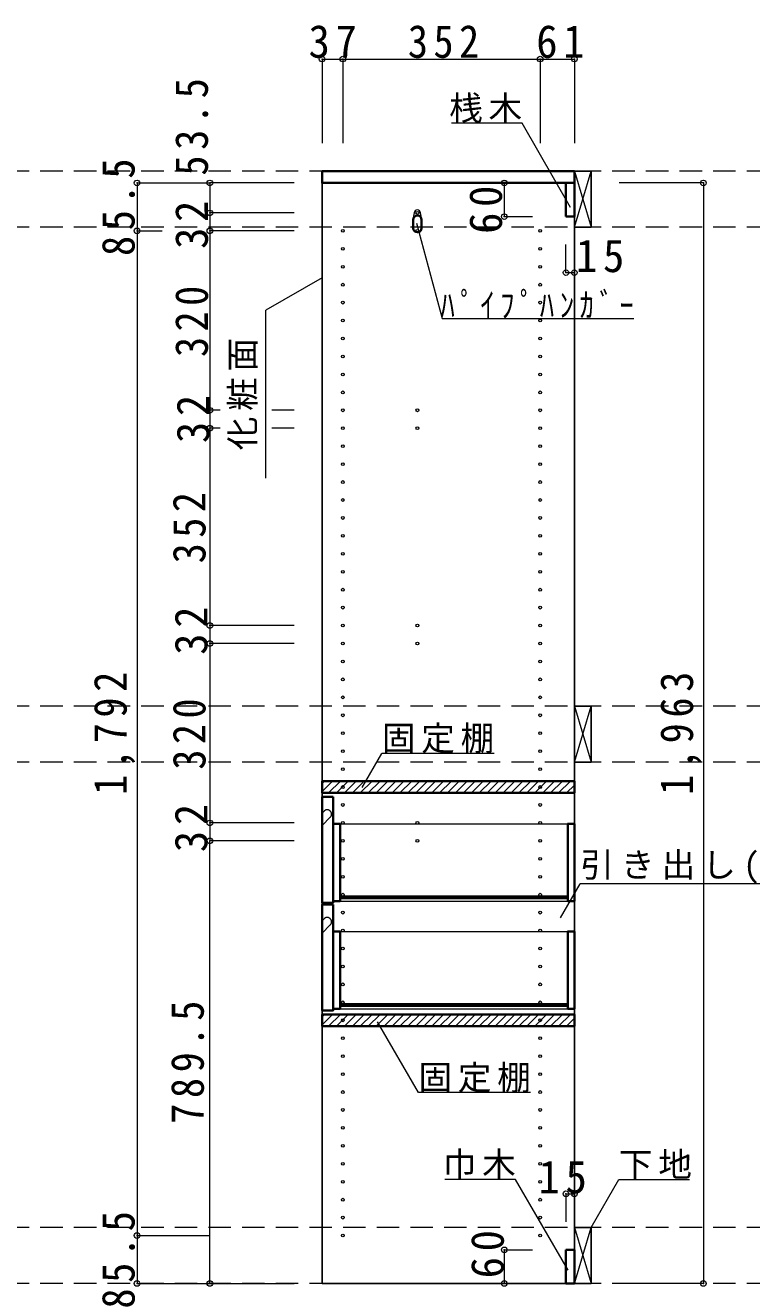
# Model space of a CAD drawing. Units: millimetres at full size, sheet at 1:20. Extents: x -3922 to 3878, y -2932 to 2722.
# Drawn here: x 462 to 1758, y -1724 to 533 of the extents above; entities that cross this region are included whole.
import ezdxf

# ---------------------------------------------------------------- set-up
doc = ezdxf.new("R2010")
doc.units = ezdxf.units.MM
doc.header["$LTSCALE"] = 20
doc.header["$PDMODE"] = 32
doc.header["$PDSIZE"] = 10
doc.linetypes.add('DASHED1', pattern=[1.8, 1.2, -0.6])
doc.linetypes.add('DASHED2', pattern=[3, 2, -1])
for name, color, linetype, lineweight in [('0-2', 2, 'Continuous', 35), ('0-3_固定棚', 3, 'Continuous', 25), ('0-5_側板', 4, 'Continuous', 9), ('0-6_パイプハンガー', 4, 'Continuous', 9), ('0-7_桟木・巾木', 2, 'Continuous', 35), ('0-8', 7, 'Continuous', 18), ('0-A_文字', 7, 'Continuous', 18), ('0-B_寸法', 7, 'Continuous', 9), ('0-C_ハッチ', 4, 'Continuous', 9)]:
    doc.layers.add(name, color=color, linetype=linetype, lineweight=lineweight)
doc.styles.add('ＭＳ ゴシック', font='')
doc.styles.get('ＭＳ ゴシック').set_extended_font_data('MS Gothic')

msp = doc.modelspace()

# ---------------------------------------------------------------- linework, layer by layer
at = {"layer": '0-2'}
for p, q in [((991.58, 272.73), (1441.58, 272.73)), ((1441.58, 272.73), (1441.58, 251.73))]:
    msp.add_line(p, q, dxfattribs=at)
msp.add_lwpolyline([(1441.58, 251.73), (991.58, 251.73), (991.58, 272.73)], dxfattribs=at)
at = {"layer": '0-3_固定棚', "color": 2, "lineweight": 35}
for p, q in [((991.58, -815.27), (1441.58, -815.27)), ((991.58, -815.27), (991.58, -836.27)), ((1441.58, -815.27), (1441.58, -836.27)), ((991.58, -836.27), (1441.58, -836.27)), ((991.58, -1231.27), (1441.58, -1231.27)), ((991.58, -1231.27), (991.58, -1252.27)), ((1441.58, -1231.27), (1441.58, -1252.27)), ((991.58, -1252.27), (1441.58, -1252.27))]:
    msp.add_line(p, q, dxfattribs=at)
at = {"layer": '0-5_側板', "color": 3, "lineweight": 25}
for p, q in [((1441.58, 251.73), (991.58, 251.73)), ((1441.58, -1711.27), (1441.58, 251.73))]:
    msp.add_line(p, q, dxfattribs=at)
msp.add_lwpolyline([(991.58, 251.73), (991.58, -1711.27), (1441.58, -1711.27)], dxfattribs=at)
at = {"layer": '0-5_側板'}
for centre in [(1161.58, 198.23), (1028.58, 166.23), (1161.58, 166.23), (1380.58, 166.23), (1028.58, 134.23), (1380.58, 134.23), (1028.58, 102.23), (1380.58, 102.23), (1028.58, 70.23), (1380.58, 70.23), (1028.58, 38.23), (1380.58, 38.23), (1028.58, 6.23), (1380.58, 6.23), (1028.58, -25.77), (1380.58, -25.77), (1028.58, -57.77), (1380.58, -57.77), (1028.58, -89.77), (1380.58, -89.77), (1028.58, -121.77), (1380.58, -121.77), (1028.58, -153.77), (1161.58, -153.77), (1380.58, -153.77), (1028.58, -185.77), (1161.58, -185.77), (1380.58, -185.77), (1028.58, -217.77), (1380.58, -217.77), (1028.58, -249.77), (1380.58, -249.77), (1028.58, -281.77), (1380.58, -281.77), (1028.58, -313.77), (1380.58, -313.77), (1028.58, -345.77), (1380.58, -345.77), (1028.58, -377.77), (1380.58, -377.77), (1028.58, -409.77), (1380.58, -409.77), (1028.58, -441.77), (1380.58, -441.77), (1028.58, -473.77), (1380.58, -473.77), (1028.58, -505.77), (1380.58, -505.77), (1028.58, -537.77), (1161.58, -537.77), (1380.58, -537.77), (1028.58, -569.77), (1161.58, -569.77), (1380.58, -569.77), (1028.58, -601.77), (1380.58, -601.77), (1028.58, -633.77), (1380.58, -633.77), (1028.58, -665.77), (1380.58, -665.77), (1028.58, -697.77), (1380.58, -697.77), (1028.58, -729.77), (1380.58, -729.77), (1028.58, -761.77), (1380.58, -761.77), (1028.58, -793.77), (1380.58, -793.77), (1028.58, -825.77), (1380.58, -825.77), (1028.58, -857.77), (1380.58, -857.77), (1028.58, -889.77), (1161.58, -889.77), (1380.58, -889.77), (1028.58, -921.77), (1161.58, -921.77), (1380.58, -921.77), (1028.58, -953.77), (1380.58, -953.77), (1028.58, -985.77), (1380.58, -985.77), (1028.58, -1017.77), (1380.58, -1017.77), (1028.58, -1049.77), (1380.58, -1049.77), (1028.58, -1081.77), (1380.58, -1081.77), (1028.58, -1113.77), (1380.58, -1113.77), (1028.58, -1145.77), (1380.58, -1145.77), (1028.58, -1177.77), (1380.58, -1177.77), (1028.58, -1209.77), (1380.58, -1209.77), (1028.58, -1241.77), (1380.58, -1241.77), (1028.58, -1273.77), (1380.58, -1273.77), (1028.58, -1305.77), (1380.58, -1305.77), (1028.58, -1337.77), (1380.58, -1337.77), (1028.58, -1369.77), (1380.58, -1369.77), (1028.58, -1401.77), (1380.58, -1401.77), (1028.58, -1433.77), (1380.58, -1433.77), (1028.58, -1465.77), (1380.58, -1465.77), (1028.58, -1497.77), (1380.58, -1497.77), (1028.58, -1529.77), (1380.58, -1529.77), (1028.58, -1561.77), (1380.58, -1561.77), (1028.58, -1593.77), (1380.58, -1593.77), (1028.58, -1625.77), (1380.58, -1625.77)]:
    msp.add_circle(centre, 2.5, dxfattribs=at)
at = {"layer": '0-6_パイプハンガー', "color": 2, "lineweight": 35}
for p, q in [((1154.08, 186.23), (1154.08, 171.23)), ((1169.08, 186.23), (1169.08, 171.23))]:
    msp.add_line(p, q, dxfattribs=at)
at = {"layer": '0-6_パイプハンガー', "color": 7, "lineweight": 18}
for centre, radius, start, end in [((1161.58, 198.23), 5.5, 0, 180), ((1200.18, 184.72), 46.13, 162.96035, 178.115), ((1122.97, 184.72), 46.13, 1.885, 17.03965)]:
    msp.add_arc(centre, radius, start, end, dxfattribs=at)
at = {"layer": '0-6_パイプハンガー', "color": 2, "lineweight": 35}
for centre, start, end in [((1161.58, 186.23), 0, 180), ((1161.58, 171.23), 180, 0)]:
    msp.add_arc(centre, 7.5, start, end, dxfattribs=at)
at = {"layer": '0-7_桟木・巾木'}
for p, q in [((1441.58, 251.73), (1426.58, 251.73)), ((1426.58, 191.73), (1426.58, 251.73)), ((1441.58, 251.73), (1441.58, 191.73)), ((1426.58, -1651.27), (1441.58, -1651.27)), ((1441.58, -1651.27), (1441.58, -1711.27))]:
    msp.add_line(p, q, dxfattribs=at)
for points in [[(1441.58, 191.73), (1430.08, 191.73), (1426.58, 191.73)], [(1441.58, -1711.27), (1426.58, -1711.27), (1426.58, -1651.27)]]:
    msp.add_lwpolyline(points, dxfattribs=at)
at = {"layer": '0-8', "color": 3, "lineweight": 25}
for p, q in [((1441.58, 272.73), (1441.58, 172.73)), ((1471.58, 272.73), (1441.58, 272.73)), ((1471.58, 172.73), (1471.58, 272.73)), ((1441.58, 172.73), (1471.58, 172.73)), ((1441.58, -681.27), (1441.58, -781.27)), ((1471.58, -681.27), (1441.58, -681.27)), ((1471.58, -781.27), (1471.58, -681.27)), ((1441.58, -781.27), (1471.58, -781.27)), ((1441.58, -1611.27), (1441.58, -1711.27)), ((1471.58, -1611.27), (1441.58, -1611.27)), ((1471.58, -1711.27), (1471.58, -1611.27)), ((1441.58, -1711.27), (1471.58, -1711.27))]:
    msp.add_line(p, q, dxfattribs=at)
at = {"layer": '0-8'}
for p, q in [((1441.58, 172.73), (1471.58, 272.73)), ((1441.58, 272.73), (1471.58, 172.73)), ((1441.58, -781.27), (1471.58, -681.27)), ((1441.58, -681.27), (1471.58, -781.27)), ((1023.58, -891.27), (1429.58, -891.27)), ((1023.58, -1029.27), (1429.58, -1029.27)), ((1023.58, -1083.27), (1429.42, -1083.27)), ((1023.58, -1221.27), (1429.58, -1221.27)), ((1441.58, -1711.27), (1471.58, -1611.27)), ((1441.58, -1611.27), (1471.58, -1711.27))]:
    msp.add_line(p, q, dxfattribs=at)
at = {"layer": '0-8', "color": 2, "lineweight": 35}
for p, q in [((991.58, -843.27), (1011.58, -843.27)), ((991.58, -1032.27), (991.58, -843.27)), ((1023.58, -891.27), (1011.58, -891.27)), ((1023.58, -1029.27), (1023.58, -891.27)), ((1429.42, -891.27), (1441.58, -891.27)), ((1429.58, -891.27), (1429.58, -1029.27)), ((1441.58, -891.27), (1441.58, -1029.27)), ((991.58, -1035.27), (1011.58, -1035.27)), ((991.58, -1224.27), (991.58, -1035.27)), ((1011.58, -1029.27), (1023.58, -1029.27)), ((1023.58, -1021.27), (1429.58, -1021.27)), ((1023.58, -1024.27), (1429.58, -1024.27)), ((1429.58, -1029.27), (1441.58, -1029.27)), ((1023.58, -1083.27), (1011.58, -1083.27)), ((1023.58, -1221.27), (1023.58, -1083.27)), ((1429.58, -1083.27), (1429.58, -1221.27)), ((1023.58, -1213.27), (1429.58, -1213.27)), ((1023.58, -1216.27), (1429.58, -1216.27)), ((1011.58, -1221.27), (1023.58, -1221.27)), ((1429.58, -1221.27), (1441.58, -1221.27))]:
    msp.add_line(p, q, dxfattribs=at)
at = {"layer": '0-8', "linetype": 'DASHED1'}
for p, q in [((995.28, -868.57), (991.58, -872.27)), ((1006.28, -879.57), (991.58, -894.27)), ((1429.42, -891.27), (1441.58, -891.27)), ((995.28, -1060.57), (991.58, -1064.27)), ((1006.28, -1071.57), (991.58, -1086.27)), ((1429.42, -1083.27), (1441.58, -1083.27))]:
    msp.add_line(p, q, dxfattribs=at)
at = {"layer": '0-8', "color": 2, "lineweight": 35}
for points in [[(991.58, -1032.27), (1011.58, -1032.27), (1011.58, -843.27)], [(991.58, -1224.27), (1011.58, -1224.27), (1011.58, -1035.27)], [(1429.42, -1083.27), (1441.58, -1083.27), (1441.58, -1221.27)]]:
    msp.add_lwpolyline(points, dxfattribs=at)
at = {"layer": '0-8', "linetype": 'DASHED1'}
for centre in [(1000.78, -874.07), (1000.78, -1066.07)]:
    msp.add_arc(centre, 7.8, 315, 135, dxfattribs=at)
at = {"layer": '0-A_文字'}
for p, q in [((1159.98, 179.76), (1205.52, 9.81)), ((991.58, 82.66), (891.58, 24.93)), ((891.58, -275.07), (891.58, 24.93)), ((1205.52, 9.81), (1547.85, 9.81)), ((1063.23, -826.33), (1098.25, -765.68)), ((1298.25, -765.68), (1098.25, -765.68)), ((1416.93, -1058.82), (1451.95, -998.17)), ((1966.03, -998.17), (1451.95, -998.17)), ((1336.8, -1525.68), (1210.77, -1525.68)), ((1430.18, -1687.41), (1336.8, -1525.68))]:
    msp.add_line(p, q, dxfattribs=at)
for points in [[(1434.9, 208.2), (1348.23, 358.32), (1222.2, 358.32)], [(1363.47, -1370.83), (1163.47, -1370.83), (1090.74, -1244.85)], [(1471.58, -1611.27), (1520.99, -1525.68), (1647.02, -1525.68)]]:
    msp.add_lwpolyline(points, dxfattribs=at)
at = {"layer": '0-B_寸法', "color": 4}
for p, q in [((991.58, 472.73), (991.58, 322.73)), ((991.58, 472.73), (1441.58, 472.73)), ((1028.58, 472.73), (1028.58, 322.73)), ((1380.58, 472.73), (1380.58, 322.73)), ((1441.58, 472.73), (1441.58, 322.73)), ((661.58, 251.73), (661.58, -1711.27)), ((661.58, 251.73), (791.58, 251.73)), ((791.58, 251.73), (791.58, 198.23)), ((941.58, 251.73), (791.58, 251.73)), ((1316.58, 251.73), (1316.58, 191.73)), ((1316.58, 251.73), (1366.58, 251.73)), ((1671.58, 251.73), (1521.58, 251.73)), ((1671.58, 251.73), (1671.58, -1711.27)), ((791.58, 198.23), (791.58, 166.23)), ((941.58, 198.23), (791.58, 198.23)), ((1316.58, 191.73), (1366.58, 191.73)), ((661.58, 166.23), (706.59, 166.23)), ((791.58, 166.23), (791.58, -153.77)), ((941.58, 166.23), (791.58, 166.23)), ((1426.58, 91.73), (1426.58, 141.73)), ((1441.58, 91.73), (1441.58, 141.73)), ((1426.58, 91.73), (1441.58, 91.73)), ((791.58, -153.77), (791.58, -185.77)), ((810.07, -153.77), (791.58, -153.77)), ((941.58, -153.77), (901.83, -153.77)), ((791.58, -185.77), (791.58, -537.77)), ((810.07, -185.77), (791.58, -185.77)), ((941.58, -185.77), (901.83, -185.77)), ((791.58, -537.77), (791.58, -569.77)), ((941.58, -537.77), (791.58, -537.77)), ((791.58, -569.77), (791.58, -889.77)), ((941.58, -569.77), (791.58, -569.77)), ((791.58, -889.77), (791.58, -921.77)), ((941.58, -889.77), (791.58, -889.77)), ((941.58, -921.77), (791.58, -921.77)), ((791.58, -1711.27), (791.58, -921.77)), ((1426.58, -1551.27), (1441.58, -1551.27)), ((1426.58, -1551.27), (1426.58, -1601.27)), ((1441.58, -1551.27), (1441.58, -1601.27)), ((661.58, -1625.77), (791.58, -1625.77)), ((1316.58, -1651.27), (1316.58, -1711.27)), ((1316.58, -1651.27), (1366.58, -1651.27)), ((661.58, -1711.27), (791.58, -1711.27)), ((791.58, -1711.27), (941.58, -1711.27)), ((1316.58, -1711.27), (1366.58, -1711.27)), ((1671.58, -1711.27), (1521.58, -1711.27))]:
    msp.add_line(p, q, dxfattribs=at)
at = {"layer": '0-B_寸法', "color": 4, "linetype": 'DASHED2'}
for p, q in [((2869.13, 272.73), (-2737.42, 272.73)), ((2869.13, 172.73), (-2737.42, 172.73)), ((2869.13, -681.27), (-2737.42, -681.27)), ((2869.13, -781.27), (-2737.42, -781.27)), ((2869.13, -1611.27), (-2737.42, -1611.27)), ((2869.13, -1711.27), (-2737.42, -1711.27))]:
    msp.add_line(p, q, dxfattribs=at)
at = {"layer": '0-B_寸法'}
for p in [(991.58, 472.73), (1028.58, 472.73), (1380.58, 472.73), (1441.58, 472.73), (661.58, 251.73), (791.58, 251.73), (1316.58, 251.73), (1671.58, 251.73), (791.58, 198.23), (1316.58, 191.73), (661.58, 166.23), (791.58, 166.23), (1426.58, 91.73), (1441.58, 91.73), (791.58, -153.77), (791.58, -185.77), (791.58, -537.77), (791.58, -569.77), (791.58, -889.77), (791.58, -921.77), (1426.58, -1551.27), (1441.58, -1551.27), (661.58, -1625.77), (1316.58, -1651.27), (661.58, -1711.27), (791.58, -1711.27), (1316.58, -1711.27), (1671.58, -1711.27)]:
    msp.add_point(p, dxfattribs=at)
at = {"layer": '0-C_ハッチ'}
for p, q in [((991.58, -833.79), (1010.1, -815.27)), ((991.58, -819.65), (995.96, -815.27)), ((1003.25, -836.27), (1024.25, -815.27)), ((1017.39, -836.27), (1038.39, -815.27)), ((1031.53, -836.27), (1052.53, -815.27)), ((1045.67, -836.27), (1066.67, -815.27)), ((1059.82, -836.27), (1080.82, -815.27)), ((1073.96, -836.27), (1094.96, -815.27)), ((1088.1, -836.27), (1109.1, -815.27)), ((1102.24, -836.27), (1123.24, -815.27)), ((1116.38, -836.27), (1137.38, -815.27)), ((1130.53, -836.27), (1151.53, -815.27)), ((1144.67, -836.27), (1165.67, -815.27)), ((1158.81, -836.27), (1179.81, -815.27)), ((1172.95, -836.27), (1193.95, -815.27)), ((1187.09, -836.27), (1208.09, -815.27)), ((1201.24, -836.27), (1222.24, -815.27)), ((1215.38, -836.27), (1236.38, -815.27)), ((1229.52, -836.27), (1250.52, -815.27)), ((1243.66, -836.27), (1264.66, -815.27)), ((1257.8, -836.27), (1278.8, -815.27)), ((1271.95, -836.27), (1292.95, -815.27)), ((1286.09, -836.27), (1307.09, -815.27)), ((1300.23, -836.27), (1321.23, -815.27)), ((1314.37, -836.27), (1335.37, -815.27)), ((1328.52, -836.27), (1349.52, -815.27)), ((1342.66, -836.27), (1363.66, -815.27)), ((1356.8, -836.27), (1377.8, -815.27)), ((1370.94, -836.27), (1391.94, -815.27)), ((1385.08, -836.27), (1406.08, -815.27)), ((1399.23, -836.27), (1420.23, -815.27)), ((1413.37, -836.27), (1434.37, -815.27)), ((1427.51, -836.27), (1441.58, -822.2)), ((991.58, -1249.79), (1010.1, -1231.27)), ((991.58, -1235.65), (995.96, -1231.27)), ((1003.25, -1252.27), (1024.25, -1231.27)), ((1017.39, -1252.27), (1038.39, -1231.27)), ((1031.53, -1252.27), (1052.53, -1231.27)), ((1045.67, -1252.27), (1066.67, -1231.27)), ((1059.82, -1252.27), (1080.82, -1231.27)), ((1073.96, -1252.27), (1094.96, -1231.27)), ((1088.1, -1252.27), (1109.1, -1231.27)), ((1102.24, -1252.27), (1123.24, -1231.27)), ((1116.38, -1252.27), (1137.38, -1231.27)), ((1130.53, -1252.27), (1151.53, -1231.27)), ((1144.67, -1252.27), (1165.67, -1231.27)), ((1158.81, -1252.27), (1179.81, -1231.27)), ((1172.95, -1252.27), (1193.95, -1231.27)), ((1187.09, -1252.27), (1208.09, -1231.27)), ((1201.24, -1252.27), (1222.24, -1231.27)), ((1215.38, -1252.27), (1236.38, -1231.27)), ((1229.52, -1252.27), (1250.52, -1231.27)), ((1243.66, -1252.27), (1264.66, -1231.27)), ((1257.8, -1252.27), (1278.8, -1231.27)), ((1271.95, -1252.27), (1292.95, -1231.27)), ((1286.09, -1252.27), (1307.09, -1231.27)), ((1300.23, -1252.27), (1321.23, -1231.27)), ((1314.37, -1252.27), (1335.37, -1231.27)), ((1328.52, -1252.27), (1349.52, -1231.27)), ((1342.66, -1252.27), (1363.66, -1231.27)), ((1356.8, -1252.27), (1377.8, -1231.27)), ((1370.94, -1252.27), (1391.94, -1231.27)), ((1385.08, -1252.27), (1406.08, -1231.27)), ((1399.23, -1252.27), (1420.23, -1231.27)), ((1413.37, -1252.27), (1434.37, -1231.27)), ((1427.51, -1252.27), (1441.58, -1238.2))]:
    msp.add_line(p, q, dxfattribs=at)

# ---------------------------------------------------------------- texts
at = {"layer": '0-A_文字', "char_height": 43.99, "attachment_point": 7, "style": 'ＭＳ ゴシック'}
for s, insert in [('\\T1.17;桟木', (1218.23, 358.32)), ('\\T1.39;\\W0.85;ﾊﾟｲﾌﾟﾊﾝｶﾞｰ', (1202.85, 9.81)), ('\\T1.17;固定棚', (1098.25, -765.68)), ('\\T1.21;引き出し(深)2段', (1451.95, -998.17)), ('\\T1.17;固定棚', (1163.47, -1370.83)), ('\\T1.17;巾木', (1206.8, -1525.68)), ('\\T1.17;下地', (1520.99, -1525.68))]:
    msp.add_mtext(s, dxfattribs=dict(at, insert=insert))
at = {"layer": '0-A_文字', "insert": (876.58, -225.07), "char_height": 43.99, "attachment_point": 7, "rotation": 90, "style": 'ＭＳ ゴシック'}
msp.add_mtext('\\T1.17;化粧面', dxfattribs=at)
at = {"layer": '0-B_寸法', "char_height": 58.65, "attachment_point": 7, "style": 'ＭＳ ゴシック'}
for s, insert in [('\\T1.27;\\W0.95;37', (967.58, 473.94)), ('\\T1.27;\\W0.9;352', (1144.58, 473.94)), ('\\T1.27;\\W0.95;61', (1373.58, 473.94)), ('\\T1.27;\\W0.95;15', (1444.47, 91.73)), ('\\T1.27;\\W0.95;15', (1377.73, -1551.27))]:
    msp.add_mtext(s, dxfattribs=dict(at, insert=insert))
at = {"layer": '0-B_寸法', "char_height": 58.65, "attachment_point": 7, "rotation": 90, "style": 'ＭＳ ゴシック'}
for s, insert in [('\\T1.28;\\W0.9;53.5', (788.96, 264.81)), ('\\T1.28;\\W0.9;85.5', (658.26, 121.48)), ('\\T1.27;\\W0.95;60', (1313.38, 160.86)), ('\\T1.27;\\W0.95;32', (788.96, 134.1)), ('\\T1.27;\\W0.9;320', (788.96, -58.77)), ('\\T1.27;\\W0.95;32', (791.58, -212.27)), ('\\T1.27;\\W0.9;352', (784.67, -426.77)), ('\\T1.27;\\W0.95;32', (788.07, -589.89)), ('\\T1.28;\\W0.9;1,792', (658.26, -839.77)), ('\\T1.28;\\W0.9;1,963', (1668.26, -839.77)), ('\\T1.27;\\W0.9;320', (784.67, -794.77)), ('\\T1.27;\\W0.95;32', (788.07, -941.89)), ('\\T1.28;\\W0.9;789.5', (781.58, -1426.52)), ('\\T1.28;\\W0.9;85.5', (658.26, -1756.02)), ('\\T1.27;\\W0.95;60', (1316.58, -1702.05))]:
    msp.add_mtext(s, dxfattribs=dict(at, insert=insert))

doc.saveas('drawing.dxf')
